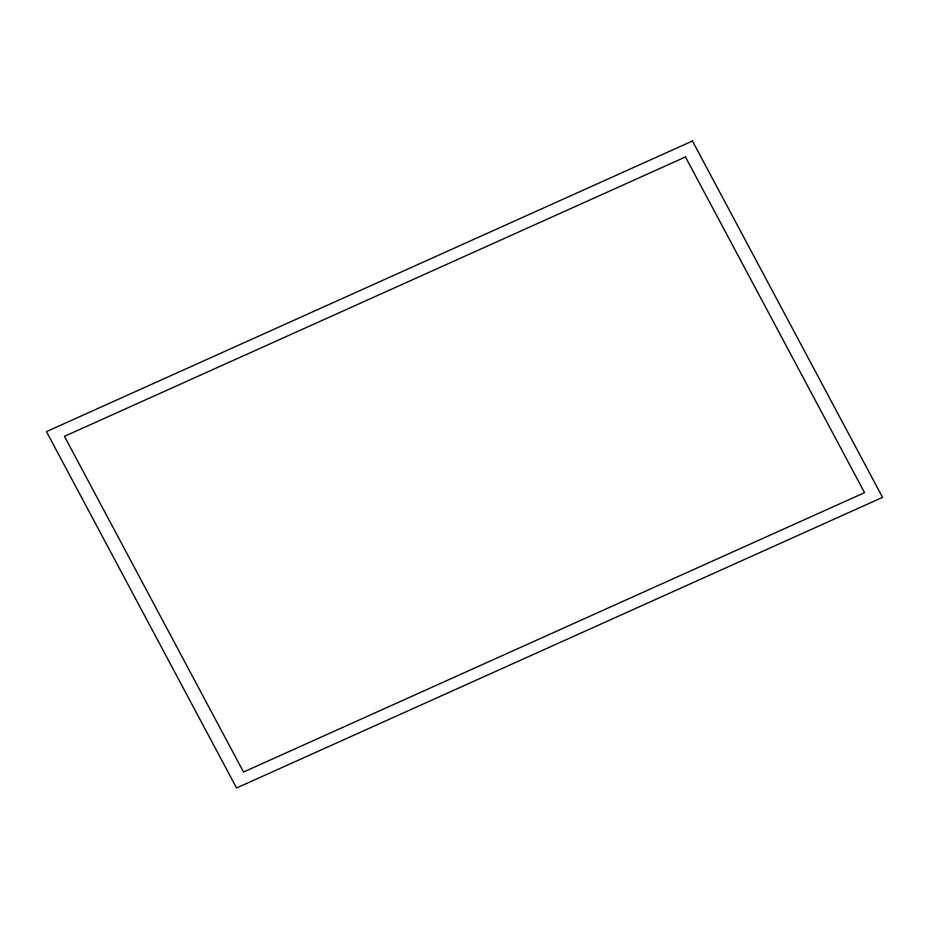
<?xml version="1.0" encoding="UTF-8"?>
<svg xmlns="http://www.w3.org/2000/svg" width="929" height="929" viewBox="0 0 929 929"><rect width="100%" height="100%" fill="white"/><g stroke="black" fill="none" stroke-linecap="round" stroke-linejoin="round"><path stroke-width="1.39" d="M692.442 141.011L46.45 431.625L236.558 787.989L882.55 497.375L692.442 141.011M685.463 156.966L64.449 436.34L243.537 772.034L864.551 492.66L685.463 156.966"/></g></svg>
